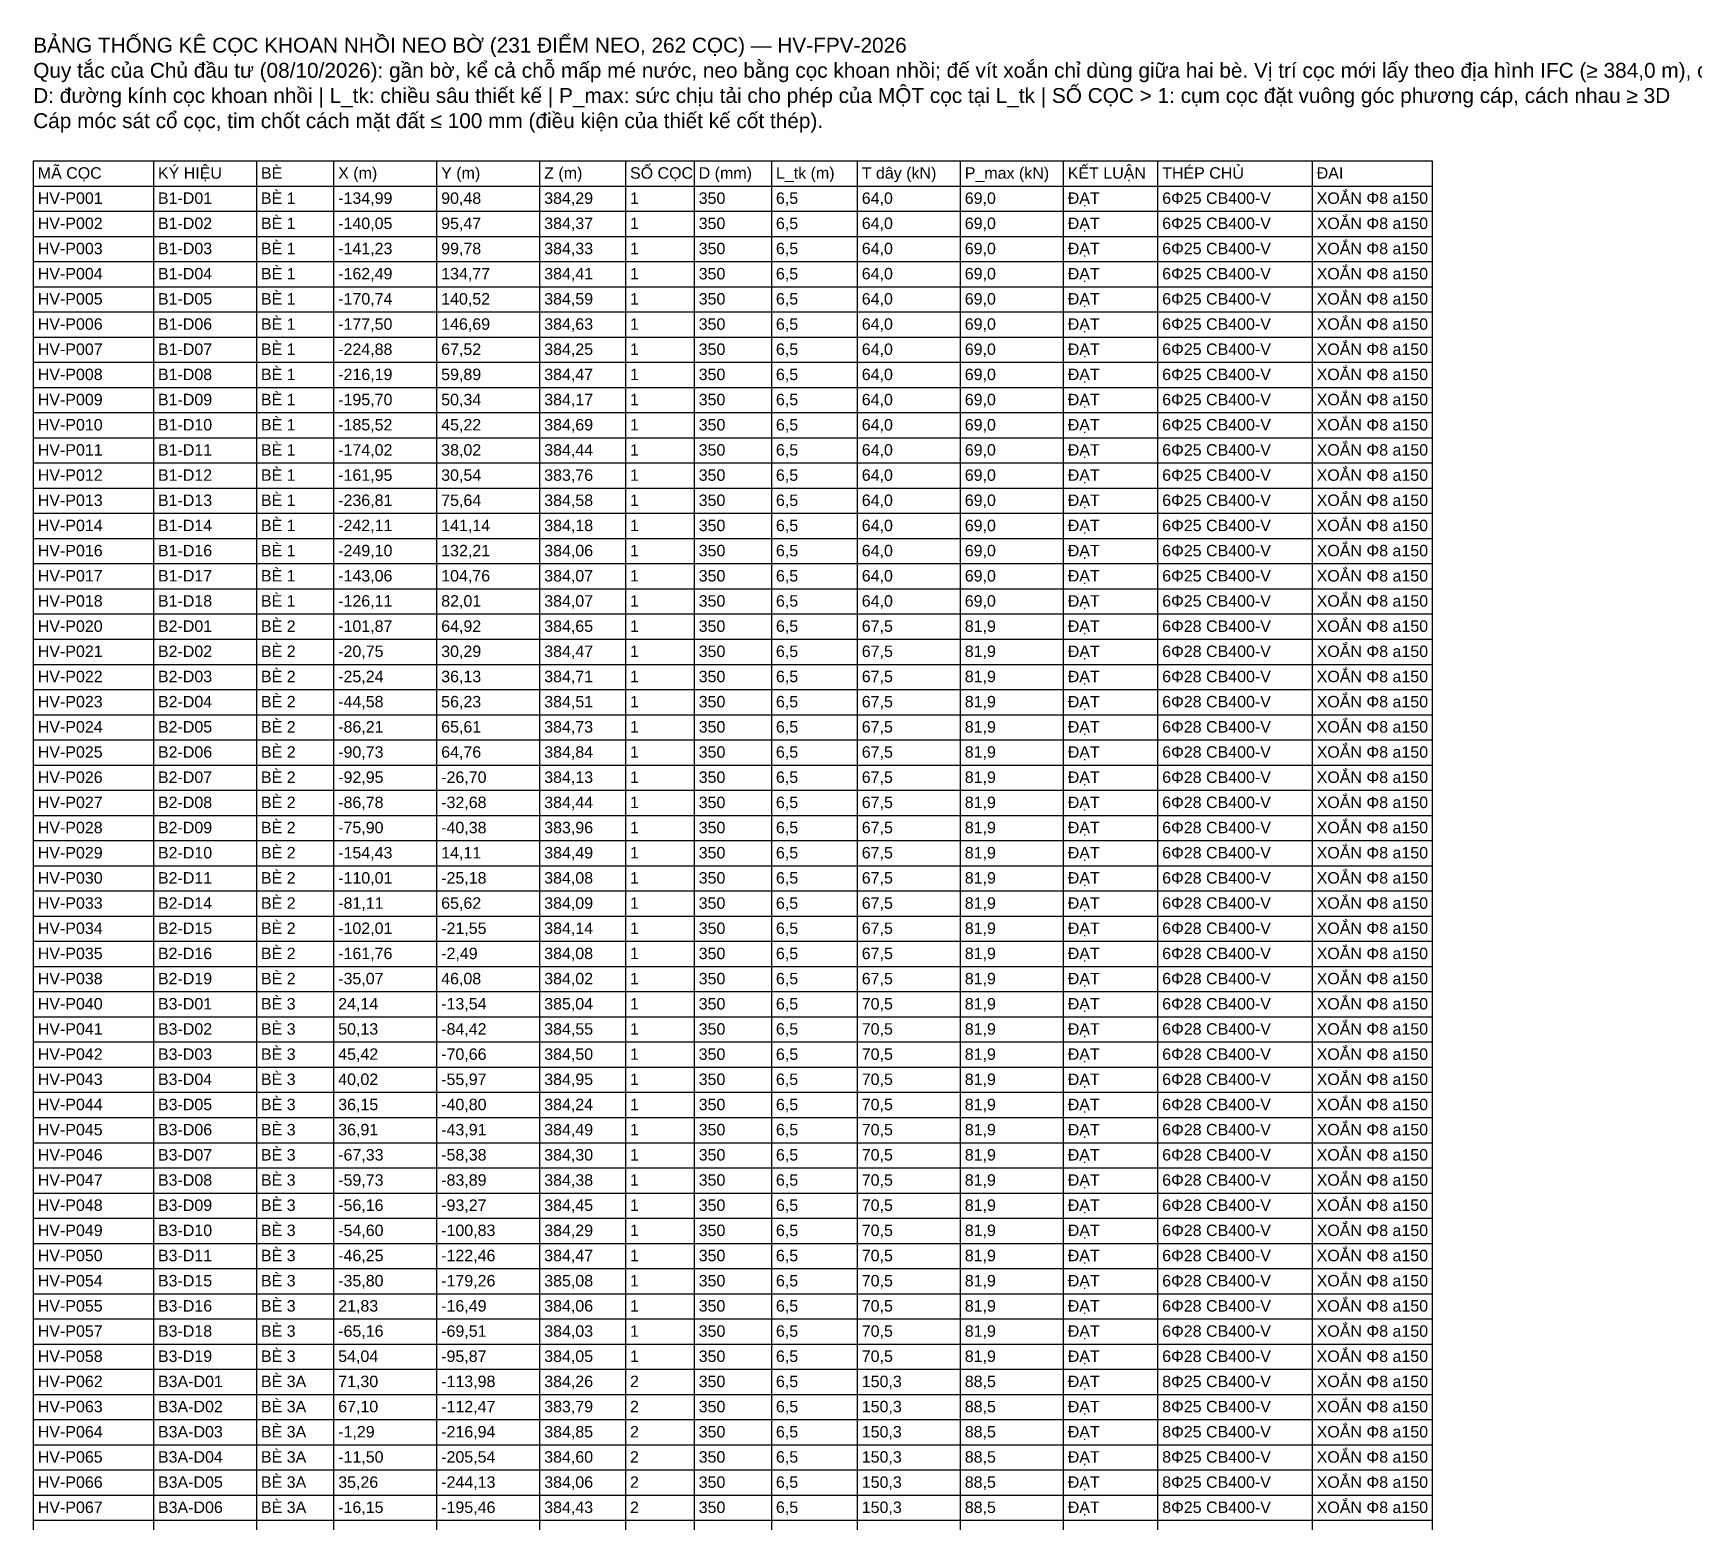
# Model space of a CAD drawing. Header units: metres. Extents: x -250 to 1222, y -294 to 420.
# Drawn here: x 492.8 to 666.9, y 263.5 to 419.6 of the extents above; entities that cross this region are included whole.
import ezdxf

# ---------------------------------------------------------------- set-up
doc = ezdxf.new("R2010")
doc.units = ezdxf.units.M
doc.layers.add('07_BANG_THONG_KE_COC_BO', color=7, linetype='CONTINUOUS')
doc.styles.add('VN', font='arial.ttf')

msp = doc.modelspace()

# ---------------------------------------------------------------- linework, layer by layer
at = {"layer": '07_BANG_THONG_KE_COC_BO'}
for p, q in [((492.77, 406.248), (639.47, 406.248)), ((492.77, 406.248), (492.77, -206.232)), ((505.37, 406.248), (505.37, -206.232)), ((516.17, 406.248), (516.17, -206.232)), ((524.27, 406.248), (524.27, -206.232)), ((535.07, 406.248), (535.07, -206.232)), ((545.87, 406.248), (545.87, -206.232)), ((554.87, 406.248), (554.87, -206.232)), ((562.07, 406.248), (562.07, -206.232)), ((570.17, 406.248), (570.17, -206.232)), ((579.17, 406.248), (579.17, -206.232)), ((589.97, 406.248), (589.97, -206.232)), ((600.77, 406.248), (600.77, -206.232)), ((610.67, 406.248), (610.67, -206.232)), ((626.87, 406.248), (626.87, -206.232)), ((639.47, 406.248), (639.47, -206.232)), ((492.77, 403.608), (639.47, 403.608)), ((492.77, 400.968), (639.47, 400.968)), ((492.77, 398.328), (639.47, 398.328)), ((492.77, 395.688), (639.47, 395.688)), ((492.77, 393.048), (639.47, 393.048)), ((492.77, 390.408), (639.47, 390.408)), ((492.77, 387.768), (639.47, 387.768)), ((492.77, 385.128), (639.47, 385.128)), ((492.77, 382.488), (639.47, 382.488)), ((492.77, 379.848), (639.47, 379.848)), ((492.77, 377.208), (639.47, 377.208)), ((492.77, 374.568), (639.47, 374.568)), ((492.77, 371.928), (639.47, 371.928)), ((492.77, 369.288), (639.47, 369.288)), ((492.77, 366.648), (639.47, 366.648)), ((492.77, 364.008), (639.47, 364.008)), ((492.77, 361.368), (639.47, 361.368)), ((492.77, 358.728), (639.47, 358.728)), ((492.77, 356.088), (639.47, 356.088)), ((492.77, 353.448), (639.47, 353.448)), ((492.77, 350.808), (639.47, 350.808)), ((492.77, 348.168), (639.47, 348.168)), ((492.77, 345.528), (639.47, 345.528)), ((492.77, 342.888), (639.47, 342.888)), ((492.77, 340.248), (639.47, 340.248)), ((492.77, 337.608), (639.47, 337.608)), ((492.77, 334.968), (639.47, 334.968)), ((492.77, 332.328), (639.47, 332.328)), ((492.77, 329.688), (639.47, 329.688)), ((492.77, 327.048), (639.47, 327.048)), ((492.77, 324.408), (639.47, 324.408)), ((492.77, 321.768), (639.47, 321.768)), ((492.77, 319.128), (639.47, 319.128)), ((492.77, 316.488), (639.47, 316.488)), ((492.77, 313.848), (639.47, 313.848)), ((492.77, 311.208), (639.47, 311.208)), ((492.77, 308.568), (639.47, 308.568)), ((492.77, 305.928), (639.47, 305.928)), ((492.77, 303.288), (639.47, 303.288)), ((492.77, 300.648), (639.47, 300.648)), ((492.77, 298.008), (639.47, 298.008)), ((492.77, 295.368), (639.47, 295.368)), ((492.77, 292.728), (639.47, 292.728)), ((492.77, 290.088), (639.47, 290.088)), ((492.77, 287.448), (639.47, 287.448)), ((492.77, 284.808), (639.47, 284.808)), ((492.77, 282.168), (639.47, 282.168)), ((492.77, 279.528), (639.47, 279.528)), ((492.77, 276.888), (639.47, 276.888)), ((492.77, 274.248), (639.47, 274.248)), ((492.77, 271.608), (639.47, 271.608)), ((492.77, 268.968), (639.47, 268.968)), ((492.77, 266.328), (639.47, 266.328)), ((492.77, 263.688), (639.47, 263.688))]:
    msp.add_line(p, q, dxfattribs=at)

# ---------------------------------------------------------------- texts
at = {"layer": '07_BANG_THONG_KE_COC_BO', "style": 'VN'}
for s, height, p in [('BẢNG THỐNG KÊ CỌC KHOAN NHỒI NEO BỜ (231 ĐIỂM NEO, 262 CỌC) — HV-FPV-2026', 1.56, (492.77, 417.6)), ('Quy tắc của Chủ đầu tư (08/10/2026): gần bờ, kể cả chỗ mấp mé nước, neo bằng cọc khoan nhồi; đế vít xoắn chỉ dùng giữa hai bè. Vị trí cọc mới lấy theo địa hình IFC (≥ 384,0 m), chưa phải khảo sát.', 1.56, (492.77, 414.96)), ('D: đường kính cọc khoan nhồi | L_tk: chiều sâu thiết kế | P_max: sức chịu tải cho phép của MỘT cọc tại L_tk | SỐ CỌC > 1: cụm cọc đặt vuông góc phương cáp, cách nhau ≥ 3D', 1.56, (492.77, 412.32)), ('Cáp móc sát cổ cọc, tim chốt cách mặt đất ≤ 100 mm (điều kiện của thiết kế cốt thép).', 1.56, (492.77, 409.68)), ('MÃ CỌC', 1.2, (493.25, 404.376)), ('KÝ HIỆU', 1.2, (505.85, 404.376)), ('BÈ', 1.2, (516.65, 404.376)), ('SỐ CỌC', 1.2, (555.35, 404.376)), ('KẾT LUẬN', 1.2, (601.25, 404.376)), ('THÉP CHỦ', 1.2, (611.15, 404.376)), ('X (m)', 1.2, (524.75, 404.376)), ('Y (m)', 1.2, (535.55, 404.376)), ('Z (m)', 1.2, (546.35, 404.376)), ('D (mm)', 1.2, (562.55, 404.376)), ('L_tk (m)', 1.2, (570.65, 404.376)), ('T dây (kN)', 1.2, (579.65, 404.376)), ('P_max (kN)', 1.2, (590.45, 404.376)), ('ĐAI', 1.2, (627.35, 404.376)), ('HV-P001', 1.2, (493.25, 401.736)), ('B1-D01', 1.2, (505.85, 401.736)), ('BÈ 1', 1.2, (516.65, 401.736)), ('-134,99', 1.2, (524.75, 401.736)), ('90,48', 1.2, (535.55, 401.736)), ('384,29', 1.2, (546.35, 401.736)), ('1', 1.2, (555.35, 401.736)), ('350', 1.2, (562.55, 401.736)), ('6,5', 1.2, (570.65, 401.736)), ('64,0', 1.2, (579.65, 401.736)), ('69,0', 1.2, (590.45, 401.736)), ('ĐẠT', 1.2, (601.25, 401.736)), ('6Φ25 CB400-V', 1.2, (611.15, 401.736)), ('XOẮN Φ8 a150', 1.2, (627.35, 401.736)), ('BÈ 1', 1.2, (516.65, 399.096)), ('XOẮN Φ8 a150', 1.2, (627.35, 399.096)), ('HV-P002', 1.2, (493.25, 399.096)), ('B1-D02', 1.2, (505.85, 399.096)), ('-140,05', 1.2, (524.75, 399.096)), ('95,47', 1.2, (535.55, 399.096)), ('384,37', 1.2, (546.35, 399.096)), ('1', 1.2, (555.35, 399.096)), ('350', 1.2, (562.55, 399.096)), ('6,5', 1.2, (570.65, 399.096)), ('64,0', 1.2, (579.65, 399.096)), ('69,0', 1.2, (590.45, 399.096)), ('ĐẠT', 1.2, (601.25, 399.096)), ('6Φ25 CB400-V', 1.2, (611.15, 399.096)), ('HV-P003', 1.2, (493.25, 396.456)), ('B1-D03', 1.2, (505.85, 396.456)), ('BÈ 1', 1.2, (516.65, 396.456)), ('-141,23', 1.2, (524.75, 396.456)), ('99,78', 1.2, (535.55, 396.456)), ('384,33', 1.2, (546.35, 396.456)), ('1', 1.2, (555.35, 396.456)), ('350', 1.2, (562.55, 396.456)), ('6,5', 1.2, (570.65, 396.456)), ('64,0', 1.2, (579.65, 396.456)), ('69,0', 1.2, (590.45, 396.456)), ('ĐẠT', 1.2, (601.25, 396.456)), ('6Φ25 CB400-V', 1.2, (611.15, 396.456)), ('XOẮN Φ8 a150', 1.2, (627.35, 396.456)), ('BÈ 1', 1.2, (516.65, 393.816)), ('XOẮN Φ8 a150', 1.2, (627.35, 393.816)), ('HV-P004', 1.2, (493.25, 393.816)), ('B1-D04', 1.2, (505.85, 393.816)), ('-162,49', 1.2, (524.75, 393.816)), ('134,77', 1.2, (535.55, 393.816)), ('384,41', 1.2, (546.35, 393.816)), ('1', 1.2, (555.35, 393.816)), ('350', 1.2, (562.55, 393.816)), ('6,5', 1.2, (570.65, 393.816)), ('64,0', 1.2, (579.65, 393.816)), ('69,0', 1.2, (590.45, 393.816)), ('ĐẠT', 1.2, (601.25, 393.816)), ('6Φ25 CB400-V', 1.2, (611.15, 393.816)), ('HV-P005', 1.2, (493.25, 391.176)), ('B1-D05', 1.2, (505.85, 391.176)), ('BÈ 1', 1.2, (516.65, 391.176)), ('-170,74', 1.2, (524.75, 391.176)), ('140,52', 1.2, (535.55, 391.176)), ('384,59', 1.2, (546.35, 391.176)), ('1', 1.2, (555.35, 391.176)), ('350', 1.2, (562.55, 391.176)), ('6,5', 1.2, (570.65, 391.176)), ('64,0', 1.2, (579.65, 391.176)), ('69,0', 1.2, (590.45, 391.176)), ('ĐẠT', 1.2, (601.25, 391.176)), ('6Φ25 CB400-V', 1.2, (611.15, 391.176)), ('XOẮN Φ8 a150', 1.2, (627.35, 391.176)), ('BÈ 1', 1.2, (516.65, 388.536)), ('XOẮN Φ8 a150', 1.2, (627.35, 388.536)), ('HV-P006', 1.2, (493.25, 388.536)), ('B1-D06', 1.2, (505.85, 388.536)), ('-177,50', 1.2, (524.75, 388.536)), ('146,69', 1.2, (535.55, 388.536)), ('384,63', 1.2, (546.35, 388.536)), ('1', 1.2, (555.35, 388.536)), ('350', 1.2, (562.55, 388.536)), ('6,5', 1.2, (570.65, 388.536)), ('64,0', 1.2, (579.65, 388.536)), ('69,0', 1.2, (590.45, 388.536)), ('ĐẠT', 1.2, (601.25, 388.536)), ('6Φ25 CB400-V', 1.2, (611.15, 388.536)), ('HV-P007', 1.2, (493.25, 385.896)), ('B1-D07', 1.2, (505.85, 385.896)), ('BÈ 1', 1.2, (516.65, 385.896)), ('-224,88', 1.2, (524.75, 385.896)), ('67,52', 1.2, (535.55, 385.896)), ('384,25', 1.2, (546.35, 385.896)), ('1', 1.2, (555.35, 385.896)), ('350', 1.2, (562.55, 385.896)), ('6,5', 1.2, (570.65, 385.896)), ('64,0', 1.2, (579.65, 385.896)), ('69,0', 1.2, (590.45, 385.896)), ('ĐẠT', 1.2, (601.25, 385.896)), ('6Φ25 CB400-V', 1.2, (611.15, 385.896)), ('XOẮN Φ8 a150', 1.2, (627.35, 385.896)), ('XOẮN Φ8 a150', 1.2, (627.35, 383.256)), ('HV-P008', 1.2, (493.25, 383.256)), ('B1-D08', 1.2, (505.85, 383.256)), ('BÈ 1', 1.2, (516.65, 383.256)), ('-216,19', 1.2, (524.75, 383.256)), ('59,89', 1.2, (535.55, 383.256)), ('384,47', 1.2, (546.35, 383.256)), ('1', 1.2, (555.35, 383.256)), ('350', 1.2, (562.55, 383.256)), ('6,5', 1.2, (570.65, 383.256)), ('64,0', 1.2, (579.65, 383.256)), ('69,0', 1.2, (590.45, 383.256)), ('ĐẠT', 1.2, (601.25, 383.256)), ('6Φ25 CB400-V', 1.2, (611.15, 383.256)), ('HV-P009', 1.2, (493.25, 380.616)), ('B1-D09', 1.2, (505.85, 380.616)), ('BÈ 1', 1.2, (516.65, 380.616)), ('-195,70', 1.2, (524.75, 380.616)), ('50,34', 1.2, (535.55, 380.616)), ('384,17', 1.2, (546.35, 380.616)), ('1', 1.2, (555.35, 380.616)), ('350', 1.2, (562.55, 380.616)), ('6,5', 1.2, (570.65, 380.616)), ('64,0', 1.2, (579.65, 380.616)), ('69,0', 1.2, (590.45, 380.616)), ('ĐẠT', 1.2, (601.25, 380.616)), ('6Φ25 CB400-V', 1.2, (611.15, 380.616)), ('XOẮN Φ8 a150', 1.2, (627.35, 380.616)), ('HV-P010', 1.2, (493.25, 377.976)), ('B1-D10', 1.2, (505.85, 377.976)), ('BÈ 1', 1.2, (516.65, 377.976)), ('-185,52', 1.2, (524.75, 377.976)), ('45,22', 1.2, (535.55, 377.976)), ('384,69', 1.2, (546.35, 377.976)), ('1', 1.2, (555.35, 377.976)), ('350', 1.2, (562.55, 377.976)), ('6,5', 1.2, (570.65, 377.976)), ('64,0', 1.2, (579.65, 377.976)), ('69,0', 1.2, (590.45, 377.976)), ('ĐẠT', 1.2, (601.25, 377.976)), ('6Φ25 CB400-V', 1.2, (611.15, 377.976)), ('XOẮN Φ8 a150', 1.2, (627.35, 377.976)), ('HV-P011', 1.2, (493.25, 375.336)), ('B1-D11', 1.2, (505.85, 375.336)), ('BÈ 1', 1.2, (516.65, 375.336)), ('-174,02', 1.2, (524.75, 375.336)), ('38,02', 1.2, (535.55, 375.336)), ('384,44', 1.2, (546.35, 375.336)), ('1', 1.2, (555.35, 375.336)), ('350', 1.2, (562.55, 375.336)), ('6,5', 1.2, (570.65, 375.336)), ('64,0', 1.2, (579.65, 375.336)), ('69,0', 1.2, (590.45, 375.336)), ('ĐẠT', 1.2, (601.25, 375.336)), ('6Φ25 CB400-V', 1.2, (611.15, 375.336)), ('XOẮN Φ8 a150', 1.2, (627.35, 375.336)), ('HV-P012', 1.2, (493.25, 372.696)), ('B1-D12', 1.2, (505.85, 372.696)), ('BÈ 1', 1.2, (516.65, 372.696)), ('-161,95', 1.2, (524.75, 372.696)), ('30,54', 1.2, (535.55, 372.696)), ('383,76', 1.2, (546.35, 372.696)), ('1', 1.2, (555.35, 372.696)), ('350', 1.2, (562.55, 372.696)), ('6,5', 1.2, (570.65, 372.696)), ('64,0', 1.2, (579.65, 372.696)), ('69,0', 1.2, (590.45, 372.696)), ('ĐẠT', 1.2, (601.25, 372.696)), ('6Φ25 CB400-V', 1.2, (611.15, 372.696)), ('XOẮN Φ8 a150', 1.2, (627.35, 372.696)), ('HV-P013', 1.2, (493.25, 370.056)), ('B1-D13', 1.2, (505.85, 370.056)), ('BÈ 1', 1.2, (516.65, 370.056)), ('-236,81', 1.2, (524.75, 370.056)), ('75,64', 1.2, (535.55, 370.056)), ('384,58', 1.2, (546.35, 370.056)), ('1', 1.2, (555.35, 370.056)), ('350', 1.2, (562.55, 370.056)), ('6,5', 1.2, (570.65, 370.056)), ('64,0', 1.2, (579.65, 370.056)), ('69,0', 1.2, (590.45, 370.056)), ('ĐẠT', 1.2, (601.25, 370.056)), ('6Φ25 CB400-V', 1.2, (611.15, 370.056)), ('XOẮN Φ8 a150', 1.2, (627.35, 370.056)), ('HV-P014', 1.2, (493.25, 367.416)), ('B1-D14', 1.2, (505.85, 367.416)), ('BÈ 1', 1.2, (516.65, 367.416)), ('-242,11', 1.2, (524.75, 367.416)), ('141,14', 1.2, (535.55, 367.416)), ('384,18', 1.2, (546.35, 367.416)), ('1', 1.2, (555.35, 367.416)), ('350', 1.2, (562.55, 367.416)), ('6,5', 1.2, (570.65, 367.416)), ('64,0', 1.2, (579.65, 367.416)), ('69,0', 1.2, (590.45, 367.416)), ('ĐẠT', 1.2, (601.25, 367.416)), ('6Φ25 CB400-V', 1.2, (611.15, 367.416)), ('XOẮN Φ8 a150', 1.2, (627.35, 367.416)), ('HV-P016', 1.2, (493.25, 364.776)), ('B1-D16', 1.2, (505.85, 364.776)), ('BÈ 1', 1.2, (516.65, 364.776)), ('-249,10', 1.2, (524.75, 364.776)), ('132,21', 1.2, (535.55, 364.776)), ('384,06', 1.2, (546.35, 364.776)), ('1', 1.2, (555.35, 364.776)), ('350', 1.2, (562.55, 364.776)), ('6,5', 1.2, (570.65, 364.776)), ('64,0', 1.2, (579.65, 364.776)), ('69,0', 1.2, (590.45, 364.776)), ('ĐẠT', 1.2, (601.25, 364.776)), ('6Φ25 CB400-V', 1.2, (611.15, 364.776)), ('XOẮN Φ8 a150', 1.2, (627.35, 364.776)), ('HV-P017', 1.2, (493.25, 362.136)), ('B1-D17', 1.2, (505.85, 362.136)), ('BÈ 1', 1.2, (516.65, 362.136)), ('-143,06', 1.2, (524.75, 362.136)), ('104,76', 1.2, (535.55, 362.136)), ('384,07', 1.2, (546.35, 362.136)), ('1', 1.2, (555.35, 362.136)), ('350', 1.2, (562.55, 362.136)), ('6,5', 1.2, (570.65, 362.136)), ('64,0', 1.2, (579.65, 362.136)), ('69,0', 1.2, (590.45, 362.136)), ('ĐẠT', 1.2, (601.25, 362.136)), ('6Φ25 CB400-V', 1.2, (611.15, 362.136)), ('XOẮN Φ8 a150', 1.2, (627.35, 362.136)), ('HV-P018', 1.2, (493.25, 359.496)), ('B1-D18', 1.2, (505.85, 359.496)), ('BÈ 1', 1.2, (516.65, 359.496)), ('-126,11', 1.2, (524.75, 359.496)), ('82,01', 1.2, (535.55, 359.496)), ('384,07', 1.2, (546.35, 359.496)), ('1', 1.2, (555.35, 359.496)), ('350', 1.2, (562.55, 359.496)), ('6,5', 1.2, (570.65, 359.496)), ('64,0', 1.2, (579.65, 359.496)), ('69,0', 1.2, (590.45, 359.496)), ('ĐẠT', 1.2, (601.25, 359.496)), ('6Φ25 CB400-V', 1.2, (611.15, 359.496)), ('XOẮN Φ8 a150', 1.2, (627.35, 359.496)), ('HV-P020', 1.2, (493.25, 356.856)), ('B2-D01', 1.2, (505.85, 356.856)), ('BÈ 2', 1.2, (516.65, 356.856)), ('-101,87', 1.2, (524.75, 356.856)), ('64,92', 1.2, (535.55, 356.856)), ('384,65', 1.2, (546.35, 356.856)), ('1', 1.2, (555.35, 356.856)), ('350', 1.2, (562.55, 356.856)), ('6,5', 1.2, (570.65, 356.856)), ('67,5', 1.2, (579.65, 356.856)), ('81,9', 1.2, (590.45, 356.856)), ('ĐẠT', 1.2, (601.25, 356.856)), ('6Φ28 CB400-V', 1.2, (611.15, 356.856)), ('XOẮN Φ8 a150', 1.2, (627.35, 356.856)), ('HV-P021', 1.2, (493.25, 354.216)), ('B2-D02', 1.2, (505.85, 354.216)), ('BÈ 2', 1.2, (516.65, 354.216)), ('-20,75', 1.2, (524.75, 354.216)), ('30,29', 1.2, (535.55, 354.216)), ('384,47', 1.2, (546.35, 354.216)), ('1', 1.2, (555.35, 354.216)), ('350', 1.2, (562.55, 354.216)), ('6,5', 1.2, (570.65, 354.216)), ('67,5', 1.2, (579.65, 354.216)), ('81,9', 1.2, (590.45, 354.216)), ('ĐẠT', 1.2, (601.25, 354.216)), ('6Φ28 CB400-V', 1.2, (611.15, 354.216)), ('XOẮN Φ8 a150', 1.2, (627.35, 354.216)), ('HV-P022', 1.2, (493.25, 351.576)), ('B2-D03', 1.2, (505.85, 351.576)), ('BÈ 2', 1.2, (516.65, 351.576)), ('-25,24', 1.2, (524.75, 351.576)), ('36,13', 1.2, (535.55, 351.576)), ('384,71', 1.2, (546.35, 351.576)), ('1', 1.2, (555.35, 351.576)), ('350', 1.2, (562.55, 351.576)), ('6,5', 1.2, (570.65, 351.576)), ('67,5', 1.2, (579.65, 351.576)), ('81,9', 1.2, (590.45, 351.576)), ('ĐẠT', 1.2, (601.25, 351.576)), ('6Φ28 CB400-V', 1.2, (611.15, 351.576)), ('XOẮN Φ8 a150', 1.2, (627.35, 351.576)), ('HV-P023', 1.2, (493.25, 348.936)), ('B2-D04', 1.2, (505.85, 348.936)), ('BÈ 2', 1.2, (516.65, 348.936)), ('-44,58', 1.2, (524.75, 348.936)), ('56,23', 1.2, (535.55, 348.936)), ('384,51', 1.2, (546.35, 348.936)), ('1', 1.2, (555.35, 348.936)), ('350', 1.2, (562.55, 348.936)), ('6,5', 1.2, (570.65, 348.936)), ('67,5', 1.2, (579.65, 348.936)), ('81,9', 1.2, (590.45, 348.936)), ('ĐẠT', 1.2, (601.25, 348.936)), ('6Φ28 CB400-V', 1.2, (611.15, 348.936)), ('XOẮN Φ8 a150', 1.2, (627.35, 348.936)), ('HV-P024', 1.2, (493.25, 346.296)), ('B2-D05', 1.2, (505.85, 346.296)), ('BÈ 2', 1.2, (516.65, 346.296)), ('-86,21', 1.2, (524.75, 346.296)), ('65,61', 1.2, (535.55, 346.296)), ('384,73', 1.2, (546.35, 346.296)), ('1', 1.2, (555.35, 346.296)), ('350', 1.2, (562.55, 346.296)), ('6,5', 1.2, (570.65, 346.296)), ('67,5', 1.2, (579.65, 346.296)), ('81,9', 1.2, (590.45, 346.296)), ('ĐẠT', 1.2, (601.25, 346.296)), ('6Φ28 CB400-V', 1.2, (611.15, 346.296)), ('XOẮN Φ8 a150', 1.2, (627.35, 346.296)), ('HV-P025', 1.2, (493.25, 343.656)), ('B2-D06', 1.2, (505.85, 343.656)), ('BÈ 2', 1.2, (516.65, 343.656)), ('-90,73', 1.2, (524.75, 343.656)), ('64,76', 1.2, (535.55, 343.656)), ('384,84', 1.2, (546.35, 343.656)), ('1', 1.2, (555.35, 343.656)), ('350', 1.2, (562.55, 343.656)), ('6,5', 1.2, (570.65, 343.656)), ('67,5', 1.2, (579.65, 343.656)), ('81,9', 1.2, (590.45, 343.656)), ('ĐẠT', 1.2, (601.25, 343.656)), ('6Φ28 CB400-V', 1.2, (611.15, 343.656)), ('XOẮN Φ8 a150', 1.2, (627.35, 343.656)), ('HV-P026', 1.2, (493.25, 341.016)), ('B2-D07', 1.2, (505.85, 341.016)), ('BÈ 2', 1.2, (516.65, 341.016)), ('-92,95', 1.2, (524.75, 341.016)), ('-26,70', 1.2, (535.55, 341.016)), ('384,13', 1.2, (546.35, 341.016)), ('1', 1.2, (555.35, 341.016)), ('350', 1.2, (562.55, 341.016)), ('6,5', 1.2, (570.65, 341.016)), ('67,5', 1.2, (579.65, 341.016)), ('81,9', 1.2, (590.45, 341.016)), ('ĐẠT', 1.2, (601.25, 341.016)), ('6Φ28 CB400-V', 1.2, (611.15, 341.016)), ('XOẮN Φ8 a150', 1.2, (627.35, 341.016)), ('HV-P027', 1.2, (493.25, 338.376)), ('B2-D08', 1.2, (505.85, 338.376)), ('BÈ 2', 1.2, (516.65, 338.376)), ('-86,78', 1.2, (524.75, 338.376)), ('-32,68', 1.2, (535.55, 338.376)), ('384,44', 1.2, (546.35, 338.376)), ('1', 1.2, (555.35, 338.376)), ('350', 1.2, (562.55, 338.376)), ('6,5', 1.2, (570.65, 338.376)), ('67,5', 1.2, (579.65, 338.376)), ('81,9', 1.2, (590.45, 338.376)), ('ĐẠT', 1.2, (601.25, 338.376)), ('6Φ28 CB400-V', 1.2, (611.15, 338.376)), ('XOẮN Φ8 a150', 1.2, (627.35, 338.376)), ('HV-P028', 1.2, (493.25, 335.736)), ('B2-D09', 1.2, (505.85, 335.736)), ('BÈ 2', 1.2, (516.65, 335.736)), ('-75,90', 1.2, (524.75, 335.736)), ('-40,38', 1.2, (535.55, 335.736)), ('383,96', 1.2, (546.35, 335.736)), ('1', 1.2, (555.35, 335.736)), ('350', 1.2, (562.55, 335.736)), ('6,5', 1.2, (570.65, 335.736)), ('67,5', 1.2, (579.65, 335.736)), ('81,9', 1.2, (590.45, 335.736)), ('ĐẠT', 1.2, (601.25, 335.736)), ('6Φ28 CB400-V', 1.2, (611.15, 335.736)), ('XOẮN Φ8 a150', 1.2, (627.35, 335.736)), ('BÈ 2', 1.2, (516.65, 333.096)), ('XOẮN Φ8 a150', 1.2, (627.35, 333.096)), ('HV-P029', 1.2, (493.25, 333.096)), ('B2-D10', 1.2, (505.85, 333.096)), ('-154,43', 1.2, (524.75, 333.096)), ('14,11', 1.2, (535.55, 333.096)), ('384,49', 1.2, (546.35, 333.096)), ('1', 1.2, (555.35, 333.096)), ('350', 1.2, (562.55, 333.096)), ('6,5', 1.2, (570.65, 333.096)), ('67,5', 1.2, (579.65, 333.096)), ('81,9', 1.2, (590.45, 333.096)), ('ĐẠT', 1.2, (601.25, 333.096)), ('6Φ28 CB400-V', 1.2, (611.15, 333.096)), ('HV-P030', 1.2, (493.25, 330.456)), ('B2-D11', 1.2, (505.85, 330.456)), ('BÈ 2', 1.2, (516.65, 330.456)), ('-110,01', 1.2, (524.75, 330.456)), ('-25,18', 1.2, (535.55, 330.456)), ('384,08', 1.2, (546.35, 330.456)), ('1', 1.2, (555.35, 330.456)), ('350', 1.2, (562.55, 330.456)), ('6,5', 1.2, (570.65, 330.456)), ('67,5', 1.2, (579.65, 330.456)), ('81,9', 1.2, (590.45, 330.456)), ('ĐẠT', 1.2, (601.25, 330.456)), ('6Φ28 CB400-V', 1.2, (611.15, 330.456)), ('XOẮN Φ8 a150', 1.2, (627.35, 330.456)), ('BÈ 2', 1.2, (516.65, 327.816)), ('XOẮN Φ8 a150', 1.2, (627.35, 327.816)), ('HV-P033', 1.2, (493.25, 327.816)), ('B2-D14', 1.2, (505.85, 327.816)), ('-81,11', 1.2, (524.75, 327.816)), ('65,62', 1.2, (535.55, 327.816)), ('384,09', 1.2, (546.35, 327.816)), ('1', 1.2, (555.35, 327.816)), ('350', 1.2, (562.55, 327.816)), ('6,5', 1.2, (570.65, 327.816)), ('67,5', 1.2, (579.65, 327.816)), ('81,9', 1.2, (590.45, 327.816)), ('ĐẠT', 1.2, (601.25, 327.816)), ('6Φ28 CB400-V', 1.2, (611.15, 327.816)), ('HV-P034', 1.2, (493.25, 325.176)), ('B2-D15', 1.2, (505.85, 325.176)), ('BÈ 2', 1.2, (516.65, 325.176)), ('-102,01', 1.2, (524.75, 325.176)), ('-21,55', 1.2, (535.55, 325.176)), ('384,14', 1.2, (546.35, 325.176)), ('1', 1.2, (555.35, 325.176)), ('350', 1.2, (562.55, 325.176)), ('6,5', 1.2, (570.65, 325.176)), ('67,5', 1.2, (579.65, 325.176)), ('81,9', 1.2, (590.45, 325.176)), ('ĐẠT', 1.2, (601.25, 325.176)), ('6Φ28 CB400-V', 1.2, (611.15, 325.176)), ('XOẮN Φ8 a150', 1.2, (627.35, 325.176)), ('BÈ 2', 1.2, (516.65, 322.536)), ('XOẮN Φ8 a150', 1.2, (627.35, 322.536)), ('HV-P035', 1.2, (493.25, 322.536)), ('B2-D16', 1.2, (505.85, 322.536)), ('-161,76', 1.2, (524.75, 322.536)), ('-2,49', 1.2, (535.55, 322.536)), ('384,08', 1.2, (546.35, 322.536)), ('1', 1.2, (555.35, 322.536)), ('350', 1.2, (562.55, 322.536)), ('6,5', 1.2, (570.65, 322.536)), ('67,5', 1.2, (579.65, 322.536)), ('81,9', 1.2, (590.45, 322.536)), ('ĐẠT', 1.2, (601.25, 322.536)), ('6Φ28 CB400-V', 1.2, (611.15, 322.536)), ('HV-P038', 1.2, (493.25, 319.896)), ('B2-D19', 1.2, (505.85, 319.896)), ('BÈ 2', 1.2, (516.65, 319.896)), ('-35,07', 1.2, (524.75, 319.896)), ('46,08', 1.2, (535.55, 319.896)), ('384,02', 1.2, (546.35, 319.896)), ('1', 1.2, (555.35, 319.896)), ('350', 1.2, (562.55, 319.896)), ('6,5', 1.2, (570.65, 319.896)), ('67,5', 1.2, (579.65, 319.896)), ('81,9', 1.2, (590.45, 319.896)), ('ĐẠT', 1.2, (601.25, 319.896)), ('6Φ28 CB400-V', 1.2, (611.15, 319.896)), ('XOẮN Φ8 a150', 1.2, (627.35, 319.896)), ('BÈ 3', 1.2, (516.65, 317.256)), ('XOẮN Φ8 a150', 1.2, (627.35, 317.256)), ('HV-P040', 1.2, (493.25, 317.256)), ('B3-D01', 1.2, (505.85, 317.256)), ('24,14', 1.2, (524.75, 317.256)), ('-13,54', 1.2, (535.55, 317.256)), ('385,04', 1.2, (546.35, 317.256)), ('1', 1.2, (555.35, 317.256)), ('350', 1.2, (562.55, 317.256)), ('6,5', 1.2, (570.65, 317.256)), ('70,5', 1.2, (579.65, 317.256)), ('81,9', 1.2, (590.45, 317.256)), ('ĐẠT', 1.2, (601.25, 317.256)), ('6Φ28 CB400-V', 1.2, (611.15, 317.256)), ('HV-P041', 1.2, (493.25, 314.616)), ('B3-D02', 1.2, (505.85, 314.616)), ('BÈ 3', 1.2, (516.65, 314.616)), ('50,13', 1.2, (524.75, 314.616)), ('-84,42', 1.2, (535.55, 314.616)), ('384,55', 1.2, (546.35, 314.616)), ('1', 1.2, (555.35, 314.616)), ('350', 1.2, (562.55, 314.616)), ('6,5', 1.2, (570.65, 314.616)), ('70,5', 1.2, (579.65, 314.616)), ('81,9', 1.2, (590.45, 314.616)), ('ĐẠT', 1.2, (601.25, 314.616)), ('6Φ28 CB400-V', 1.2, (611.15, 314.616)), ('XOẮN Φ8 a150', 1.2, (627.35, 314.616)), ('BÈ 3', 1.2, (516.65, 311.976)), ('XOẮN Φ8 a150', 1.2, (627.35, 311.976)), ('HV-P042', 1.2, (493.25, 311.976)), ('B3-D03', 1.2, (505.85, 311.976)), ('45,42', 1.2, (524.75, 311.976)), ('-70,66', 1.2, (535.55, 311.976)), ('384,50', 1.2, (546.35, 311.976)), ('1', 1.2, (555.35, 311.976)), ('350', 1.2, (562.55, 311.976)), ('6,5', 1.2, (570.65, 311.976)), ('70,5', 1.2, (579.65, 311.976)), ('81,9', 1.2, (590.45, 311.976)), ('ĐẠT', 1.2, (601.25, 311.976)), ('6Φ28 CB400-V', 1.2, (611.15, 311.976)), ('HV-P043', 1.2, (493.25, 309.336)), ('B3-D04', 1.2, (505.85, 309.336)), ('BÈ 3', 1.2, (516.65, 309.336)), ('40,02', 1.2, (524.75, 309.336)), ('-55,97', 1.2, (535.55, 309.336)), ('384,95', 1.2, (546.35, 309.336)), ('1', 1.2, (555.35, 309.336)), ('350', 1.2, (562.55, 309.336)), ('6,5', 1.2, (570.65, 309.336)), ('70,5', 1.2, (579.65, 309.336)), ('81,9', 1.2, (590.45, 309.336)), ('ĐẠT', 1.2, (601.25, 309.336)), ('6Φ28 CB400-V', 1.2, (611.15, 309.336)), ('XOẮN Φ8 a150', 1.2, (627.35, 309.336)), ('BÈ 3', 1.2, (516.65, 306.696)), ('XOẮN Φ8 a150', 1.2, (627.35, 306.696)), ('HV-P044', 1.2, (493.25, 306.696)), ('B3-D05', 1.2, (505.85, 306.696)), ('36,15', 1.2, (524.75, 306.696)), ('-40,80', 1.2, (535.55, 306.696)), ('384,24', 1.2, (546.35, 306.696)), ('1', 1.2, (555.35, 306.696)), ('350', 1.2, (562.55, 306.696)), ('6,5', 1.2, (570.65, 306.696)), ('70,5', 1.2, (579.65, 306.696)), ('81,9', 1.2, (590.45, 306.696)), ('ĐẠT', 1.2, (601.25, 306.696)), ('6Φ28 CB400-V', 1.2, (611.15, 306.696)), ('HV-P045', 1.2, (493.25, 304.056)), ('B3-D06', 1.2, (505.85, 304.056)), ('BÈ 3', 1.2, (516.65, 304.056)), ('36,91', 1.2, (524.75, 304.056)), ('-43,91', 1.2, (535.55, 304.056)), ('384,49', 1.2, (546.35, 304.056)), ('1', 1.2, (555.35, 304.056)), ('350', 1.2, (562.55, 304.056)), ('6,5', 1.2, (570.65, 304.056)), ('70,5', 1.2, (579.65, 304.056)), ('81,9', 1.2, (590.45, 304.056)), ('ĐẠT', 1.2, (601.25, 304.056)), ('6Φ28 CB400-V', 1.2, (611.15, 304.056)), ('XOẮN Φ8 a150', 1.2, (627.35, 304.056)), ('XOẮN Φ8 a150', 1.2, (627.35, 301.416)), ('HV-P046', 1.2, (493.25, 301.416)), ('B3-D07', 1.2, (505.85, 301.416)), ('BÈ 3', 1.2, (516.65, 301.416)), ('-67,33', 1.2, (524.75, 301.416)), ('-58,38', 1.2, (535.55, 301.416)), ('384,30', 1.2, (546.35, 301.416)), ('1', 1.2, (555.35, 301.416)), ('350', 1.2, (562.55, 301.416)), ('6,5', 1.2, (570.65, 301.416)), ('70,5', 1.2, (579.65, 301.416)), ('81,9', 1.2, (590.45, 301.416)), ('ĐẠT', 1.2, (601.25, 301.416)), ('6Φ28 CB400-V', 1.2, (611.15, 301.416)), ('HV-P047', 1.2, (493.25, 298.776)), ('B3-D08', 1.2, (505.85, 298.776)), ('BÈ 3', 1.2, (516.65, 298.776)), ('-59,73', 1.2, (524.75, 298.776)), ('-83,89', 1.2, (535.55, 298.776)), ('384,38', 1.2, (546.35, 298.776)), ('1', 1.2, (555.35, 298.776)), ('350', 1.2, (562.55, 298.776)), ('6,5', 1.2, (570.65, 298.776)), ('70,5', 1.2, (579.65, 298.776)), ('81,9', 1.2, (590.45, 298.776)), ('ĐẠT', 1.2, (601.25, 298.776)), ('6Φ28 CB400-V', 1.2, (611.15, 298.776)), ('XOẮN Φ8 a150', 1.2, (627.35, 298.776)), ('HV-P048', 1.2, (493.25, 296.136)), ('B3-D09', 1.2, (505.85, 296.136)), ('BÈ 3', 1.2, (516.65, 296.136)), ('-56,16', 1.2, (524.75, 296.136)), ('-93,27', 1.2, (535.55, 296.136)), ('384,45', 1.2, (546.35, 296.136)), ('1', 1.2, (555.35, 296.136)), ('350', 1.2, (562.55, 296.136)), ('6,5', 1.2, (570.65, 296.136)), ('70,5', 1.2, (579.65, 296.136)), ('81,9', 1.2, (590.45, 296.136)), ('ĐẠT', 1.2, (601.25, 296.136)), ('6Φ28 CB400-V', 1.2, (611.15, 296.136)), ('XOẮN Φ8 a150', 1.2, (627.35, 296.136)), ('HV-P049', 1.2, (493.25, 293.496)), ('B3-D10', 1.2, (505.85, 293.496)), ('BÈ 3', 1.2, (516.65, 293.496)), ('-54,60', 1.2, (524.75, 293.496)), ('-100,83', 1.2, (535.55, 293.496)), ('384,29', 1.2, (546.35, 293.496)), ('1', 1.2, (555.35, 293.496)), ('350', 1.2, (562.55, 293.496)), ('6,5', 1.2, (570.65, 293.496)), ('70,5', 1.2, (579.65, 293.496)), ('81,9', 1.2, (590.45, 293.496)), ('ĐẠT', 1.2, (601.25, 293.496)), ('6Φ28 CB400-V', 1.2, (611.15, 293.496)), ('XOẮN Φ8 a150', 1.2, (627.35, 293.496)), ('HV-P050', 1.2, (493.25, 290.856)), ('B3-D11', 1.2, (505.85, 290.856)), ('BÈ 3', 1.2, (516.65, 290.856)), ('-46,25', 1.2, (524.75, 290.856)), ('-122,46', 1.2, (535.55, 290.856)), ('384,47', 1.2, (546.35, 290.856)), ('1', 1.2, (555.35, 290.856)), ('350', 1.2, (562.55, 290.856)), ('6,5', 1.2, (570.65, 290.856)), ('70,5', 1.2, (579.65, 290.856)), ('81,9', 1.2, (590.45, 290.856)), ('ĐẠT', 1.2, (601.25, 290.856)), ('6Φ28 CB400-V', 1.2, (611.15, 290.856)), ('XOẮN Φ8 a150', 1.2, (627.35, 290.856)), ('HV-P054', 1.2, (493.25, 288.216)), ('B3-D15', 1.2, (505.85, 288.216)), ('BÈ 3', 1.2, (516.65, 288.216)), ('-35,80', 1.2, (524.75, 288.216)), ('-179,26', 1.2, (535.55, 288.216)), ('385,08', 1.2, (546.35, 288.216)), ('1', 1.2, (555.35, 288.216)), ('350', 1.2, (562.55, 288.216)), ('6,5', 1.2, (570.65, 288.216)), ('70,5', 1.2, (579.65, 288.216)), ('81,9', 1.2, (590.45, 288.216)), ('ĐẠT', 1.2, (601.25, 288.216)), ('6Φ28 CB400-V', 1.2, (611.15, 288.216)), ('XOẮN Φ8 a150', 1.2, (627.35, 288.216)), ('HV-P055', 1.2, (493.25, 285.576)), ('B3-D16', 1.2, (505.85, 285.576)), ('BÈ 3', 1.2, (516.65, 285.576)), ('21,83', 1.2, (524.75, 285.576)), ('-16,49', 1.2, (535.55, 285.576)), ('384,06', 1.2, (546.35, 285.576)), ('1', 1.2, (555.35, 285.576)), ('350', 1.2, (562.55, 285.576)), ('6,5', 1.2, (570.65, 285.576)), ('70,5', 1.2, (579.65, 285.576)), ('81,9', 1.2, (590.45, 285.576)), ('ĐẠT', 1.2, (601.25, 285.576)), ('6Φ28 CB400-V', 1.2, (611.15, 285.576)), ('XOẮN Φ8 a150', 1.2, (627.35, 285.576)), ('HV-P057', 1.2, (493.25, 282.936)), ('B3-D18', 1.2, (505.85, 282.936)), ('BÈ 3', 1.2, (516.65, 282.936)), ('-65,16', 1.2, (524.75, 282.936)), ('-69,51', 1.2, (535.55, 282.936)), ('384,03', 1.2, (546.35, 282.936)), ('1', 1.2, (555.35, 282.936)), ('350', 1.2, (562.55, 282.936)), ('6,5', 1.2, (570.65, 282.936)), ('70,5', 1.2, (579.65, 282.936)), ('81,9', 1.2, (590.45, 282.936)), ('ĐẠT', 1.2, (601.25, 282.936)), ('6Φ28 CB400-V', 1.2, (611.15, 282.936)), ('XOẮN Φ8 a150', 1.2, (627.35, 282.936)), ('HV-P058', 1.2, (493.25, 280.296)), ('B3-D19', 1.2, (505.85, 280.296)), ('BÈ 3', 1.2, (516.65, 280.296)), ('54,04', 1.2, (524.75, 280.296)), ('-95,87', 1.2, (535.55, 280.296)), ('384,05', 1.2, (546.35, 280.296)), ('1', 1.2, (555.35, 280.296)), ('350', 1.2, (562.55, 280.296)), ('6,5', 1.2, (570.65, 280.296)), ('70,5', 1.2, (579.65, 280.296)), ('81,9', 1.2, (590.45, 280.296)), ('ĐẠT', 1.2, (601.25, 280.296)), ('6Φ28 CB400-V', 1.2, (611.15, 280.296)), ('XOẮN Φ8 a150', 1.2, (627.35, 280.296)), ('HV-P062', 1.2, (493.25, 277.656)), ('B3A-D01', 1.2, (505.85, 277.656)), ('BÈ 3A', 1.2, (516.65, 277.656)), ('71,30', 1.2, (524.75, 277.656)), ('-113,98', 1.2, (535.55, 277.656)), ('384,26', 1.2, (546.35, 277.656)), ('2', 1.2, (555.35, 277.656)), ('350', 1.2, (562.55, 277.656)), ('6,5', 1.2, (570.65, 277.656)), ('150,3', 1.2, (579.65, 277.656)), ('88,5', 1.2, (590.45, 277.656)), ('ĐẠT', 1.2, (601.25, 277.656)), ('8Φ25 CB400-V', 1.2, (611.15, 277.656)), ('XOẮN Φ8 a150', 1.2, (627.35, 277.656)), ('HV-P063', 1.2, (493.25, 275.016)), ('B3A-D02', 1.2, (505.85, 275.016)), ('BÈ 3A', 1.2, (516.65, 275.016)), ('67,10', 1.2, (524.75, 275.016)), ('-112,47', 1.2, (535.55, 275.016)), ('383,79', 1.2, (546.35, 275.016)), ('2', 1.2, (555.35, 275.016)), ('350', 1.2, (562.55, 275.016)), ('6,5', 1.2, (570.65, 275.016)), ('150,3', 1.2, (579.65, 275.016)), ('88,5', 1.2, (590.45, 275.016)), ('ĐẠT', 1.2, (601.25, 275.016)), ('8Φ25 CB400-V', 1.2, (611.15, 275.016)), ('XOẮN Φ8 a150', 1.2, (627.35, 275.016)), ('HV-P064', 1.2, (493.25, 272.376)), ('B3A-D03', 1.2, (505.85, 272.376)), ('BÈ 3A', 1.2, (516.65, 272.376)), ('-1,29', 1.2, (524.75, 272.376)), ('-216,94', 1.2, (535.55, 272.376)), ('384,85', 1.2, (546.35, 272.376)), ('2', 1.2, (555.35, 272.376)), ('350', 1.2, (562.55, 272.376)), ('6,5', 1.2, (570.65, 272.376)), ('150,3', 1.2, (579.65, 272.376)), ('88,5', 1.2, (590.45, 272.376)), ('ĐẠT', 1.2, (601.25, 272.376)), ('8Φ25 CB400-V', 1.2, (611.15, 272.376)), ('XOẮN Φ8 a150', 1.2, (627.35, 272.376)), ('HV-P065', 1.2, (493.25, 269.736)), ('B3A-D04', 1.2, (505.85, 269.736)), ('BÈ 3A', 1.2, (516.65, 269.736)), ('-11,50', 1.2, (524.75, 269.736)), ('-205,54', 1.2, (535.55, 269.736)), ('384,60', 1.2, (546.35, 269.736)), ('2', 1.2, (555.35, 269.736)), ('350', 1.2, (562.55, 269.736)), ('6,5', 1.2, (570.65, 269.736)), ('150,3', 1.2, (579.65, 269.736)), ('88,5', 1.2, (590.45, 269.736)), ('ĐẠT', 1.2, (601.25, 269.736)), ('8Φ25 CB400-V', 1.2, (611.15, 269.736)), ('XOẮN Φ8 a150', 1.2, (627.35, 269.736)), ('HV-P066', 1.2, (493.25, 267.096)), ('B3A-D05', 1.2, (505.85, 267.096)), ('BÈ 3A', 1.2, (516.65, 267.096)), ('35,26', 1.2, (524.75, 267.096)), ('-244,13', 1.2, (535.55, 267.096)), ('384,06', 1.2, (546.35, 267.096)), ('2', 1.2, (555.35, 267.096)), ('350', 1.2, (562.55, 267.096)), ('6,5', 1.2, (570.65, 267.096)), ('150,3', 1.2, (579.65, 267.096)), ('88,5', 1.2, (590.45, 267.096)), ('ĐẠT', 1.2, (601.25, 267.096)), ('8Φ25 CB400-V', 1.2, (611.15, 267.096)), ('XOẮN Φ8 a150', 1.2, (627.35, 267.096)), ('HV-P067', 1.2, (493.25, 264.456)), ('B3A-D06', 1.2, (505.85, 264.456)), ('BÈ 3A', 1.2, (516.65, 264.456)), ('-16,15', 1.2, (524.75, 264.456)), ('-195,46', 1.2, (535.55, 264.456)), ('384,43', 1.2, (546.35, 264.456)), ('2', 1.2, (555.35, 264.456)), ('350', 1.2, (562.55, 264.456)), ('6,5', 1.2, (570.65, 264.456)), ('150,3', 1.2, (579.65, 264.456)), ('88,5', 1.2, (590.45, 264.456)), ('ĐẠT', 1.2, (601.25, 264.456)), ('8Φ25 CB400-V', 1.2, (611.15, 264.456)), ('XOẮN Φ8 a150', 1.2, (627.35, 264.456))]:
    msp.add_text(s, height=height, dxfattribs=at).set_placement(p)

doc.saveas('drawing.dxf')
